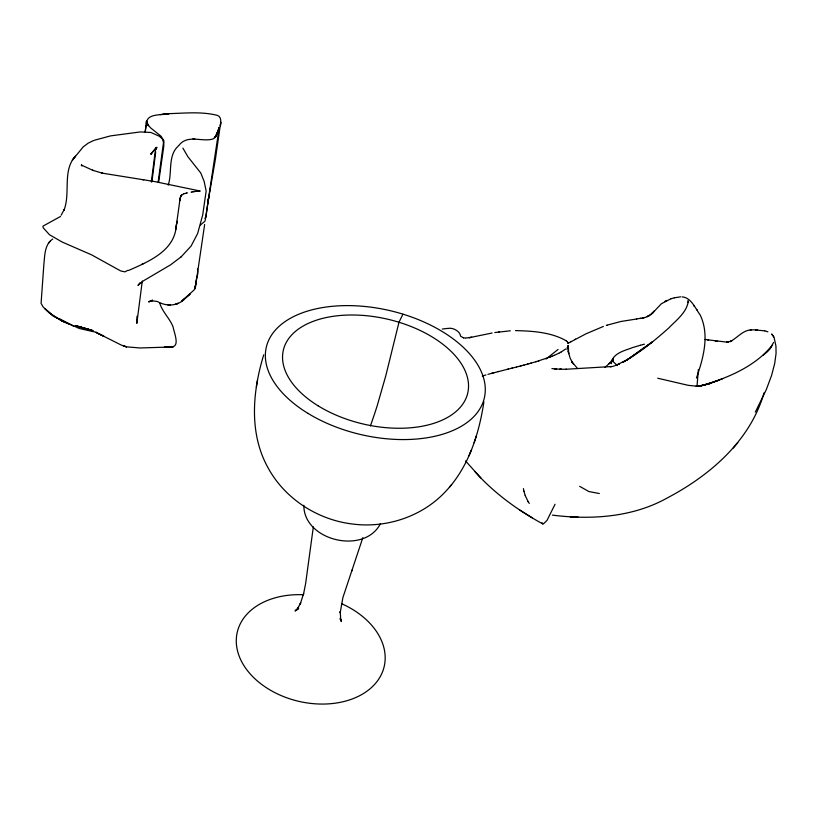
<?xml version="1.0" encoding="UTF-8"?>
<svg xmlns="http://www.w3.org/2000/svg" width="817" height="817" viewBox="0 0 817 817"><rect width="100%" height="100%" fill="white"/><g stroke="black" fill="none" stroke-linecap="round" stroke-linejoin="round"><path stroke-width="1.23" d="M137.001 316.23L136.827 323.358L142.281 281.048M151.891 300.533L152.585 300.156L148.643 301.861L151.799 300.973L149.399 301.514L153.586 300.973L157.364 301.514C165.912 306.395 177.023 306.528 184.305 299.247L183.845 299.584L190.106 294.038L181.711 301.116L194.109 289.964L195.365 287.543L194.855 285.94M146.284 123.459L146.539 120.998L146.621 122.826C147.029 112.96 162.746 115.463 169.048 113.645C184.989 113.206 201.523 111.388 217.159 115.32C221.693 116.637 220.937 122.284 220.386 125.849L220.713 122.325L215.433 159.039L207.722 203.658L219.232 127.483L216.372 135.265L213.523 138.747C203.055 142.75 187.379 133.702 178.831 145.549M313.34 526.873L305.619 583.604L303.403 594.735A75.46 53.35 13.2 0 0 243.558 665.018A75.46 53.35 13.2 0 0 363.922 693.245A75.46 53.35 13.2 0 0 341.445 603.62M698.392 369.417L697.003 386.4M204.638 224.542L195.365 287.543L195.58 285.511M303.822 505.274C303.577 540.854 364.545 555.182 380.497 523.534M145.252 131.69L146.498 121.304L148.439 125.716L146.519 121.753M145.181 132.221L146.059 125.246M612.791 359.429L613.342 358.091L612.791 359.827L613.342 361.788L617.366 365.628M151.319 182.007L155.383 150.369M151.931 181.721L155.71 151.819M205.813 217.914L208.764 196.866L205.67 217.363M168.21 185.153C172.397 173.214 167.536 155.618 178.249 146.1M263.748 354.762C252.647 390.975 248.817 432.53 267.578 466.926C284.336 498.544 317.629 520.031 352.985 524.075C385.838 528.231 420.622 517.069 443.876 493.264C467.998 468.968 478.925 434.92 483.909 401.78M195.671 284.755L195.917 283.019L195.733 284.245M195.876 283.325L196.06 281.998M176.503 224.369L180.21 197.724L179.76 200.706L180.853 196.029L180.486 196.968L181.588 194.987L181.057 195.682L183.774 193.813M176.258 226.074C174.46 251.136 148.337 261.716 128.514 270.498M218.67 130.506L218.864 129.29L218.68 130.383M773.587 342.384L770.308 348.277L763.037 355.446M210.102 189.217L210.224 188.431L209.806 190.964M256.344 387.044L257.559 379.844M158.151 182.017L163.502 142.444L162.379 138.9L159.325 136.235L150.9 132.466L140.34 131.935L110.663 135.867L94.312 140.258M158.682 182.15L163.788 146.131L163.87 140.718L161.01 136.194L150.716 127.963L147.285 124.041M219.242 127.442L218.823 129.597L219.027 128.3M219.027 128.463L215.218 137.246L216.822 134.335M219.14 127.912L219.119 127.993M155.526 149.511L155.373 150.308L156.129 147.509L150.808 154.147L151.513 153.494M195.243 288.044L195.375 287.482M156.18 149.245L156.925 147.285L151.022 153.933L151.778 153.3M218.997 128.412L218.21 130.914L218.69 129.464M611.371 363.677C612.066 353.056 625.352 350.513 632.338 347.674M303.679 593.459L300.227 604.039L300.717 602.742L297.633 608.614L298.573 607.327L295.693 610.636L297.807 608.777L295.029 610.942L298.695 608.767M567.039 349.441L568.315 345.509L568.663 353.679L568.091 350.656L570.062 357.969L572.462 362.625L572.074 362.064L577.558 368.528M340.362 619.357L341.322 621.533L340.24 618.203L340.72 619.858L340.25 611.473L340.189 612.862L342.864 597.676L362.85 537.627M218.496 130.066L218.425 130.301M195.712 282.141L197.847 273.552L197.52 268.967M474.126 442.732L475.137 439.628M475.331 439.025L476.352 435.921M567.978 346.449L567.253 347.766L568.305 345.55M218.456 130.189L218.078 131.292L218.292 130.679M764.028 392.844C750.251 440.955 709.891 475.494 667.091 498.053C632.409 517.406 591.089 519.969 552.415 515.129M218.333 130.557L216.954 134.039M351.576 571.43L352.045 570.052M370.438 425.902L374.411 414.331A57.19 5.842 -72.5 0 0 377.301 405.385L385.767 375.851L398.982 322.276L402.934 314.177M696.431 378.036C703.345 358.224 709.799 335.001 700.179 314.974C695.369 308.489 691.141 297.511 682.093 296.847M568.162 345.928L567.938 346.388M217.547 132.66C217.965 131.649 216.311 135.591 217.393 133.038M555.049 504.252L547.012 520.398L543.499 523.84L542.549 523.799L542.1 522.706M468.927 455.906L470.194 452.873M470.275 452.689L471.552 449.656M216.628 134.754L216.239 135.52L216.995 133.957M216.648 134.713L216.168 135.663M216.382 135.244L215.412 136.98L215.913 136.122M215.984 136.01L215.545 136.756M755.347 412.074L766.305 389.597L771.554 375.524L774.679 363.596L776.068 353.444L775.946 346.03L774.046 337.339L771.605 334L772.514 334.899M215.974 136.03L215.555 136.735M215.096 137.43L215.698 136.51M772.616 344.907C755.388 366.465 727.538 378.108 701.619 385.604M612.862 359.041L609.176 363.749L610.258 362.595L605.05 367.384M52.717 239.044C44.465 244.518 44.843 255.466 43.883 264.146L41.085 303.342L43.087 306.886L49.234 312.911L62 320.877M215.647 136.613L215.474 136.878M139.993 282.702L137.971 285.439L143.23 280.956L170.528 264.871L181.303 256.722M61.122 215.208L64.329 209.346L63.91 210.398C70.813 193.129 62.072 170.518 75.46 156.2L72.315 160.193L83.222 146.886L88.144 143.169L93.557 140.555M771.003 347.368L767.132 351.8M770.36 348.205L765.233 353.557M50.154 241.26L48.428 243.303M449.452 487.187L451.627 484.624M733.268 448.012L737.822 442.661M546.022 359.02L558.062 349.451M652.773 312.809L661.453 303.689L670.716 298.889M651.864 313.667L652.783 312.788L650.822 314.555L654.488 310.95L650.873 314.494L646.502 316.945M180.986 257.008L191.117 246.029L197.663 233.427L202.718 214.902L206.15 191.055L204.138 181.364L200.768 173L187.91 156.741L182.885 148.102M565.66 349.002L560.983 352.127M127.871 270.315L124.899 271.857L120.661 270.927L91.565 254.833L62.153 242.026L49.49 234.724L43.138 227.718L42.964 226.146L60.529 216.464M200.461 225.022L204.904 221.233L205.486 219.119L204.781 218.078M567.764 343.457L585.993 333.816L603.375 326.443M570.807 341.71L571.318 341.424M560.911 352.168L559.124 353.107M664.742 301.544L666.621 300.585M574.954 339.433L575.495 339.137M558.879 353.23L554.222 355.354M141.525 264.545L143.629 263.503M666.223 300.768L666.999 300.401M647.36 316.598L649.811 315.25L647.197 316.669M722.779 378.659L709.595 383.643L701.109 385.655L702.61 385.399M554.212 355.354L551.924 356.294M615.324 365.608L628.099 359.286L622.901 362.278C639.588 352.883 654.529 340.648 668.806 327.964C676.108 320.305 686.341 312.901 688.21 301.81L688.19 302.556L687.975 300.493M552.118 356.222L550.352 356.906M719.287 380.13L704.07 385.134M617.254 364.903L616.539 365.179M550.535 356.835L535.84 361.768M671.023 298.787L674.342 297.797M606.296 325.432L607.021 325.186M645.726 317.221L645.195 317.394M607.133 325.156L620.9 321.49L636.688 318.987M632.858 347.501L640.211 345.305M184.07 193.721L186.47 193.088M538.403 360.981L539.24 360.726M614.435 365.893L612.995 366.302M482.285 376.065L485.972 374.932M487.912 374.339L508.317 369.059M536.248 361.645L527.169 364.249L527.945 364.035M645.001 317.445L636.678 318.987M530.407 363.351L531.203 363.126M491.946 373.165L494.04 372.603M640.324 345.264L642.887 344.58M527.159 364.259L516.579 367.037M523.268 365.311L524.034 365.107M520.215 366.108L520.96 365.914M643.153 344.508L644.45 344.182M497.941 371.592L498.513 371.449M516.558 367.037L512.361 368.079M674.352 297.797L680.653 296.837M511.687 368.242L512.341 368.089L507.694 369.213M704.111 385.103L711.117 383.163L701.129 385.655M612.178 366.496L565.813 369.264M186.439 193.098L187.532 192.863M703.519 385.215L701.701 385.563L702.314 385.45M470.041 337.564L469.285 337.687L492.11 333.019M611.371 366.67L610.217 366.874M191.147 192.158L191.801 192.036M191.995 191.995L193.353 191.75M466.088 338.024L471.644 337.278M470.572 337.472L471.103 337.38M193.312 191.76L194.252 191.597M194.211 191.607L196.785 191.209M442.314 329.006L447.542 328.444M639.864 318.528L640.855 318.364M494.796 332.56L510.319 330.793M753.254 329.894C743.286 328.985 737.639 338.064 729.867 341.669L731.746 341.016L726.885 342.109M697.432 386.043L700.986 385.675M700.833 385.695L700.7 385.716M498.482 331.988L499.422 331.855M750.22 330.211L751.099 330.099M727.906 342.017L728.284 341.976M160.265 114.564L169.139 113.655L163.083 114.206M197.009 191.178L200.216 191.045L154.607 181.558L101.768 173.071L102.809 173.316L92.454 170.212L93.291 170.549L81.322 165.024M728.1 341.996L727.007 342.098M699.505 385.869L697.207 386.094L698.28 385.992M727.61 342.047L728.09 341.996M173.418 346.817L164.36 347.286L173.071 346.847M168.925 347.062L140.003 347.971L126.461 346.837L121.182 345.019L96.018 332.396L103.912 336.257L97.274 333.05M754.06 329.854L764.722 330.834M726.701 342.109L704.663 339.443M696.605 386.084L696.043 386.104M447.747 328.434C453.966 327.127 460.482 332.294 460.543 336.124L463.464 337.84M566.477 369.253L560.217 369.253L561.504 369.274L560.84 369.264M515.527 330.599C532.572 331.038 550.801 332.111 565.967 340.628M695.798 386.104L688.21 385.328L657.705 378.22M755.449 329.823L757.563 329.854M465.537 338.034L463.443 337.84M578.262 517.181L570.317 516.998M559.594 369.233L560.258 369.253L551.914 368.59M192.955 138.696L194.793 138.798M556.05 369.049L556.643 369.09M599.331 493.529L588.853 491.528L579.662 486.34M170.355 346.663C180.914 348.022 173.97 332.57 173.122 327.045C169.844 318.364 162.287 311.941 159.703 302.913M142.618 179.638L143.741 179.791M707.461 339.811L708.615 339.964M716.315 341.128L717.581 341.322M715.028 340.934L715.692 341.036M97.039 332.458L79.188 328.465L66.596 322.592M90.319 330.211L75.225 325.789L93.363 330.701M81.608 327.658L87.848 329.343L75.358 325.493L92.239 330.671L78.953 326.494L89.686 329.925M81.363 327.382L92.025 330.303M764.743 330.834L767.888 331.845M69.384 324.288L60.213 319.937L67.413 323.42M65.779 322.194L64.461 321.449M60.06 318.998L73.407 326.146M475.106 471.869C494.275 493.202 517.712 510.237 542.815 523.922M532.224 517.804L519.479 509.869M565.967 340.628L567.121 341.629M480.815 477.914L465.527 460.941M567.468 342.017L568.07 342.885M696.676 309.408L697.289 310.194M693.878 305.803L694.47 306.569M529.334 503.425L527.996 501.505M340.383 619.47L341.087 620.42M572.074 362.064L573.534 364.168M528.201 501.832L525.117 495.357M81.577 165.289L81.843 165.943M773.209 335.858L773.75 336.91M613.056 361.165L612.903 360.695M525.004 495.01L523.952 491.18M523.942 491.15L523.401 488.607M195.345 286.992L195.355 287.543M176.962 221.346L175.788 229.107L176.962 221.346M195.222 288.105L194.967 288.697L195.222 288.105M215.147 137.327L214.718 137.807L215.157 137.368M652.528 341.802L626.649 360.215L652.528 341.802M619.552 363.922L618.5 364.382L619.541 363.933M178.116 303.291L175.553 304.343L178.116 303.291M644 317.721L642.693 318.017L644 317.721M701.66 385.573L699.352 385.91L701.66 385.573M170.232 305.17L168.159 304.996L170.232 305.17M555.448 369.008L554.866 368.957L555.448 369.008M126.461 346.837L123.244 345.846L126.461 346.837M82.18 165.555L81.465 165.208L82.18 165.555M64.094 321.837L53.156 315.883L45.18 308.877L53.156 315.883L64.094 321.837M307.999 413.392A111.919 63.644 13.1 0 0 484.267 398.247A111.919 63.644 13.1 0 0 333.714 306.181A111.919 63.644 13.1 0 0 307.999 413.392M317.987 405.743A94.66 53.81 13.1 0 0 467.569 393.763A94.66 53.81 13.1 0 0 341.057 315.423A94.66 53.81 13.1 0 0 317.987 405.743"/></g></svg>
